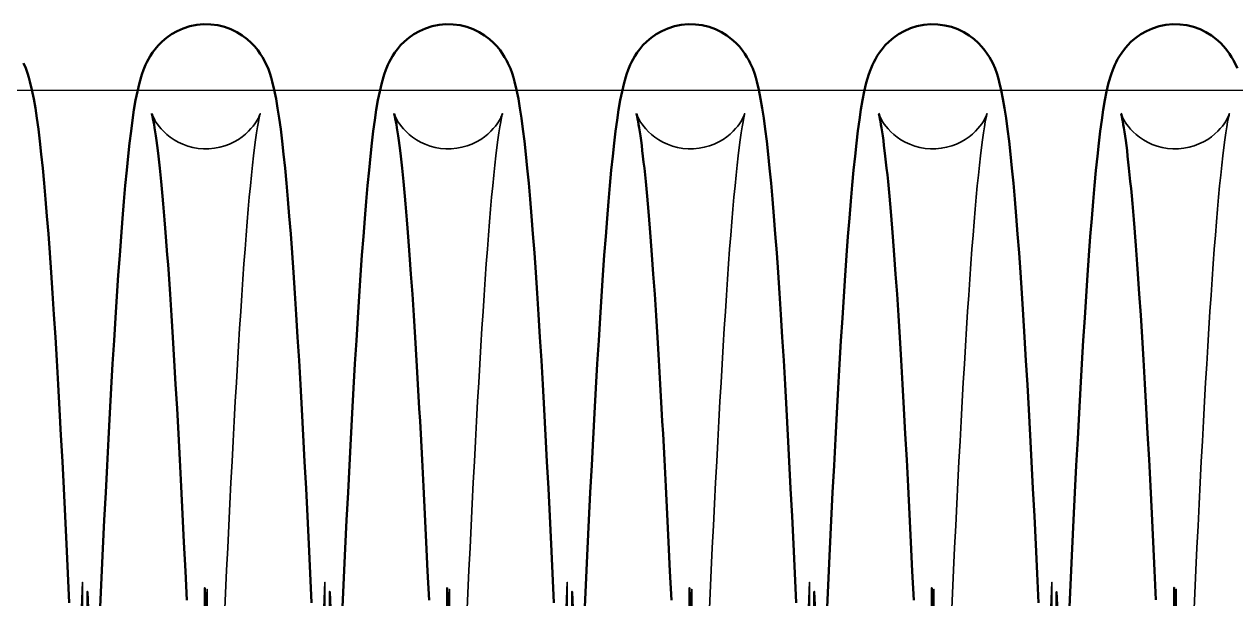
# Model space of a CAD drawing. Header units: millimetres. Extents: x 0 to 190005487, y 0 to 455456909.
# Drawn here: x 92673.16 to 92713.03, y 21524.51 to 21543.41 of the extents above; entities that cross this region are included whole.
import ezdxf

# ---------------------------------------------------------------- set-up
doc = ezdxf.new("R2010")
doc.units = ezdxf.units.MM
doc.header["$LTSCALE"] = 400
doc.header["$MEASUREMENT"] = 0
doc.layers.get('0').update_dxf_attribs({"linetype": 'CONTINUOUS'})
doc.layers.add('가려진 것(ISO)', color=7, linetype='CONTINUOUS', lineweight=35)
doc.layers.add('가시적인 것(ISO)', color=7, linetype='CONTINUOUS', lineweight=50)

# ---------------------------------------------------------------- blocks, each defined once
blk = doc.blocks.new('토션스프링 3')
at = {"layer": '가려진 것(ISO)', "flags": 128}
for points in [[(21462033.382, -50952857.63), (21462033.388, -50952857.647), (21462033.409, -50952857.704), (21462033.452, -50952857.807), (21462033.531, -50952857.966), (21462033.588, -50952858.07), (21462033.661, -50952858.191), (21462033.754, -50952858.328), (21462033.868, -50952858.48), (21462034.007, -50952858.646), (21462034.174, -50952858.822), (21462034.369, -50952859.003), (21462034.595, -50952859.182), (21462034.85, -50952859.355), (21462035.13, -50952859.514), (21462035.431, -50952859.654), (21462035.753, -50952859.77), (21462036.091, -50952859.86), (21462036.439, -50952859.921), (21462036.793, -50952859.952), (21462037.15, -50952859.949), (21462037.505, -50952859.915), (21462037.853, -50952859.851), (21462038.188, -50952859.758), (21462038.507, -50952859.638), (21462038.807, -50952859.495), (21462039.085, -50952859.334), (21462039.336, -50952859.161), (21462039.557, -50952858.981), (21462039.749, -50952858.801), (21462039.913, -50952858.625), (21462040.05, -50952858.459), (21462040.161, -50952858.309), (21462040.25, -50952858.174), (21462040.321, -50952858.056), (21462040.377, -50952857.954), (21462040.42, -50952857.869), (21462040.477, -50952857.742), (21462040.507, -50952857.667), (21462040.518, -50952857.633), (21462040.518, -50952857.635), (21462040.509, -50952857.667), (21462040.494, -50952857.726), (21462040.474, -50952857.808), (21462040.452, -50952857.911), (21462040.401, -50952858.173), (21462040.342, -50952858.505), (21462040.28, -50952858.9), (21462040.215, -50952859.352), (21462040.149, -50952859.857), (21462040.082, -50952860.413), (21462040.013, -50952861.021), (21462039.944, -50952861.678), (21462039.875, -50952862.381), (21462039.804, -50952863.131), (21462039.734, -50952863.924), (21462039.664, -50952864.759), (21462039.593, -50952865.637), (21462039.523, -50952866.559), (21462039.452, -50952867.522), (21462039.381, -50952868.527), (21462039.309, -50952869.57), (21462039.238, -50952870.652), (21462039.167, -50952871.77), (21462039.095, -50952872.923), (21462039.024, -50952874.109), (21462038.953, -50952875.328), (21462038.882, -50952876.578), (21462038.81, -50952877.861), (21462038.739, -50952879.178), (21462038.668, -50952880.526), (21462038.596, -50952881.903), (21462038.524, -50952883.309), (21462038.453, -50952884.741), (21462038.381, -50952886.197), (21462038.309, -50952887.677), (21462038.238, -50952889.177), (21462038.166, -50952890.697)], [(21462037.094, -50952925.233), (21462037.022, -50952888.925), (21462036.951, -50952890.618)], [(21462049.329, -50952857.63), (21462049.334, -50952857.647), (21462049.355, -50952857.704), (21462049.399, -50952857.807), (21462049.478, -50952857.966), (21462049.535, -50952858.07), (21462049.608, -50952858.191), (21462049.7, -50952858.328), (21462049.815, -50952858.48), (21462049.954, -50952858.646), (21462050.121, -50952858.822), (21462050.316, -50952859.003), (21462050.542, -50952859.182), (21462050.797, -50952859.355), (21462051.076, -50952859.514), (21462051.378, -50952859.654), (21462051.7, -50952859.77), (21462052.038, -50952859.86), (21462052.386, -50952859.922), (21462052.74, -50952859.952), (21462053.097, -50952859.949), (21462053.452, -50952859.915), (21462053.8, -50952859.851), (21462054.135, -50952859.758), (21462054.454, -50952859.638), (21462054.754, -50952859.495), (21462055.032, -50952859.334), (21462055.282, -50952859.161), (21462055.504, -50952858.981), (21462055.696, -50952858.801), (21462055.86, -50952858.625), (21462055.997, -50952858.459), (21462056.108, -50952858.309), (21462056.197, -50952858.174), (21462056.268, -50952858.056), (21462056.324, -50952857.954), (21462056.367, -50952857.869), (21462056.424, -50952857.742), (21462056.453, -50952857.667), (21462056.465, -50952857.633), (21462056.465, -50952857.635), (21462056.456, -50952857.667), (21462056.441, -50952857.726), (21462056.421, -50952857.808), (21462056.399, -50952857.911), (21462056.348, -50952858.173), (21462056.289, -50952858.505), (21462056.226, -50952858.901), (21462056.162, -50952859.352), (21462056.096, -50952859.857), (21462056.028, -50952860.413), (21462055.96, -50952861.021), (21462055.891, -50952861.678), (21462055.821, -50952862.381), (21462055.751, -50952863.131), (21462055.681, -50952863.924), (21462055.611, -50952864.759), (21462055.54, -50952865.637), (21462055.469, -50952866.559), (21462055.399, -50952867.522), (21462055.327, -50952868.527), (21462055.256, -50952869.571), (21462055.185, -50952870.652), (21462055.114, -50952871.77), (21462055.042, -50952872.923), (21462054.971, -50952874.109), (21462054.9, -50952875.328), (21462054.828, -50952876.578), (21462054.757, -50952877.861), (21462054.686, -50952879.178), (21462054.614, -50952880.526), (21462054.543, -50952881.903), (21462054.471, -50952883.309), (21462054.4, -50952884.741), (21462054.328, -50952886.197), (21462054.256, -50952887.677), (21462054.185, -50952889.177), (21462054.113, -50952890.697)], [(21462053.041, -50952925.233), (21462052.969, -50952888.925), (21462052.897, -50952890.618)], [(21462065.276, -50952857.63), (21462065.281, -50952857.647), (21462065.302, -50952857.704), (21462065.346, -50952857.807), (21462065.424, -50952857.966), (21462065.482, -50952858.07), (21462065.555, -50952858.191), (21462065.647, -50952858.328), (21462065.761, -50952858.48), (21462065.901, -50952858.647), (21462066.068, -50952858.823), (21462066.263, -50952859.003), (21462066.489, -50952859.182), (21462066.744, -50952859.355), (21462067.023, -50952859.514), (21462067.325, -50952859.654), (21462067.647, -50952859.77), (21462067.985, -50952859.86), (21462068.333, -50952859.922), (21462068.687, -50952859.952), (21462069.044, -50952859.949), (21462069.399, -50952859.915), (21462069.747, -50952859.851), (21462070.082, -50952859.758), (21462070.401, -50952859.638), (21462070.701, -50952859.494), (21462070.979, -50952859.334), (21462071.229, -50952859.161), (21462071.45, -50952858.981), (21462071.643, -50952858.8), (21462071.807, -50952858.625), (21462071.944, -50952858.459), (21462072.055, -50952858.309), (21462072.144, -50952858.174), (21462072.215, -50952858.056), (21462072.271, -50952857.954), (21462072.314, -50952857.869), (21462072.371, -50952857.742), (21462072.4, -50952857.667), (21462072.412, -50952857.633), (21462072.412, -50952857.635), (21462072.403, -50952857.667), (21462072.388, -50952857.726), (21462072.368, -50952857.808), (21462072.346, -50952857.911), (21462072.294, -50952858.173), (21462072.236, -50952858.505), (21462072.173, -50952858.901), (21462072.108, -50952859.352), (21462072.042, -50952859.857), (21462071.975, -50952860.414), (21462071.907, -50952861.021), (21462071.838, -50952861.678), (21462071.768, -50952862.381), (21462071.698, -50952863.131), (21462071.628, -50952863.924), (21462071.557, -50952864.759), (21462071.487, -50952865.637), (21462071.416, -50952866.559), (21462071.345, -50952867.523), (21462071.274, -50952868.527), (21462071.203, -50952869.571), (21462071.132, -50952870.652), (21462071.06, -50952871.77), (21462070.989, -50952872.923), (21462070.918, -50952874.109), (21462070.846, -50952875.328), (21462070.775, -50952876.578), (21462070.704, -50952877.861), (21462070.633, -50952879.178), (21462070.561, -50952880.526), (21462070.49, -50952881.903), (21462070.418, -50952883.309), (21462070.346, -50952884.741), (21462070.275, -50952886.198), (21462070.203, -50952887.677), (21462070.132, -50952889.177), (21462070.06, -50952890.697)], [(21462068.988, -50952925.233), (21462068.916, -50952888.925), (21462068.844, -50952890.618)], [(21462081.222, -50952857.63), (21462081.228, -50952857.647), (21462081.249, -50952857.704), (21462081.293, -50952857.807), (21462081.371, -50952857.966), (21462081.429, -50952858.07), (21462081.502, -50952858.191), (21462081.594, -50952858.328), (21462081.708, -50952858.481), (21462081.848, -50952858.647), (21462082.015, -50952858.823), (21462082.21, -50952859.003), (21462082.436, -50952859.182), (21462082.691, -50952859.355), (21462082.971, -50952859.514), (21462083.272, -50952859.654), (21462083.594, -50952859.77), (21462083.932, -50952859.86), (21462084.28, -50952859.922), (21462084.634, -50952859.952), (21462084.991, -50952859.949), (21462085.346, -50952859.915), (21462085.694, -50952859.851), (21462086.029, -50952859.758), (21462086.348, -50952859.638), (21462086.648, -50952859.494), (21462086.926, -50952859.333), (21462087.176, -50952859.16), (21462087.397, -50952858.981), (21462087.59, -50952858.8), (21462087.754, -50952858.624), (21462087.891, -50952858.459), (21462088.002, -50952858.309), (21462088.091, -50952858.174), (21462088.162, -50952858.056), (21462088.217, -50952857.954), (21462088.26, -50952857.869), (21462088.318, -50952857.742), (21462088.347, -50952857.667), (21462088.359, -50952857.633), (21462088.358, -50952857.635), (21462088.35, -50952857.667), (21462088.334, -50952857.726), (21462088.315, -50952857.808), (21462088.293, -50952857.911), (21462088.241, -50952858.173), (21462088.183, -50952858.505), (21462088.12, -50952858.901), (21462088.055, -50952859.352), (21462087.989, -50952859.857), (21462087.922, -50952860.414), (21462087.854, -50952861.021), (21462087.785, -50952861.678), (21462087.715, -50952862.381), (21462087.645, -50952863.131), (21462087.575, -50952863.924), (21462087.504, -50952864.759), (21462087.434, -50952865.637), (21462087.363, -50952866.559), (21462087.292, -50952867.523), (21462087.221, -50952868.527), (21462087.15, -50952869.571), (21462087.079, -50952870.652), (21462087.007, -50952871.77), (21462086.936, -50952872.923), (21462086.865, -50952874.109), (21462086.793, -50952875.328), (21462086.722, -50952876.578), (21462086.651, -50952877.861), (21462086.58, -50952879.178), (21462086.508, -50952880.526), (21462086.436, -50952881.904), (21462086.365, -50952883.309), (21462086.293, -50952884.741), (21462086.222, -50952886.198), (21462086.15, -50952887.677), (21462086.078, -50952889.177), (21462086.007, -50952890.697)], [(21462084.934, -50952925.233), (21462084.863, -50952888.925), (21462084.791, -50952890.618)], [(21462097.169, -50952857.63), (21462097.175, -50952857.647), (21462097.196, -50952857.704), (21462097.239, -50952857.809), (21462097.317, -50952857.972), (21462097.375, -50952858.076), (21462097.45, -50952858.196), (21462097.543, -50952858.332), (21462097.658, -50952858.484), (21462097.799, -50952858.651), (21462097.966, -50952858.828), (21462098.163, -50952859.008), (21462098.39, -50952859.187), (21462098.645, -50952859.359), (21462098.925, -50952859.518), (21462099.228, -50952859.658), (21462099.55, -50952859.773), (21462099.888, -50952859.862), (21462100.237, -50952859.923), (21462100.591, -50952859.952), (21462100.947, -50952859.949), (21462101.302, -50952859.914), (21462101.649, -50952859.849), (21462101.984, -50952859.755), (21462102.303, -50952859.634), (21462102.603, -50952859.49), (21462102.879, -50952859.329), (21462103.129, -50952859.156), (21462103.349, -50952858.976), (21462103.541, -50952858.796), (21462103.705, -50952858.62), (21462103.841, -50952858.455), (21462103.951, -50952858.305), (21462104.04, -50952858.171), (21462104.11, -50952858.053), (21462104.165, -50952857.952), (21462104.208, -50952857.867), (21462104.265, -50952857.741), (21462104.294, -50952857.666), (21462104.306, -50952857.633), (21462104.305, -50952857.635), (21462104.296, -50952857.668), (21462104.281, -50952857.727), (21462104.262, -50952857.809), (21462104.239, -50952857.912), (21462104.188, -50952858.175), (21462104.129, -50952858.507), (21462104.067, -50952858.903), (21462104.002, -50952859.355), (21462103.936, -50952859.859), (21462103.869, -50952860.416), (21462103.8, -50952861.024), (21462103.731, -50952861.681), (21462103.662, -50952862.385), (21462103.591, -50952863.134), (21462103.521, -50952863.927), (21462103.451, -50952864.763), (21462103.38, -50952865.641), (21462103.31, -50952866.563), (21462103.239, -50952867.527), (21462103.168, -50952868.531), (21462103.096, -50952869.575), (21462103.025, -50952870.656), (21462102.954, -50952871.774), (21462102.882, -50952872.927), (21462102.811, -50952874.113), (21462102.74, -50952875.332), (21462102.669, -50952876.581), (21462102.598, -50952877.865), (21462102.526, -50952879.182), (21462102.455, -50952880.53), (21462102.383, -50952881.907), (21462102.312, -50952883.313), (21462102.24, -50952884.745), (21462102.168, -50952886.201), (21462102.097, -50952887.68), (21462102.025, -50952889.18), (21462101.954, -50952890.699)], [(21462100.881, -50952925.233), (21462100.81, -50952888.925), (21462100.738, -50952890.619)], [(21462028.763, -50952890.154), (21462028.834, -50952888.469), (21462028.906, -50952924.781)], [(21462044.71, -50952890.153), (21462044.781, -50952888.469), (21462044.852, -50952924.781)], [(21462060.657, -50952890.152), (21462060.728, -50952888.468), (21462060.799, -50952924.78)], [(21462076.604, -50952890.15), (21462076.675, -50952888.461), (21462076.746, -50952924.774)], [(21462092.55, -50952890.156), (21462092.622, -50952888.47), (21462092.693, -50952924.781)]]:
    blk.add_lwpolyline(points, dxfattribs=at)
at = {"layer": '가시적인 것(ISO)', "flags": 128}
for points in [[(21462024.933, -50952854.31), (21462025.095, -50952854.656), (21462025.213, -50952854.967), (21462025.299, -50952855.255), (21462025.367, -50952855.529), (21462025.496, -50952856.08), (21462025.615, -50952856.659), (21462025.723, -50952857.275), (21462025.823, -50952857.939), (21462025.92, -50952858.66), (21462026.016, -50952859.448), (21462026.112, -50952860.302), (21462026.206, -50952861.223), (21462026.3, -50952862.209), (21462026.394, -50952863.26), (21462026.487, -50952864.373), (21462026.579, -50952865.549), (21462026.671, -50952866.786), (21462026.763, -50952868.082), (21462026.855, -50952869.438), (21462026.946, -50952870.856), (21462027.038, -50952872.334), (21462027.13, -50952873.869), (21462027.222, -50952875.459), (21462027.314, -50952877.099), (21462027.406, -50952878.787), (21462027.498, -50952880.52), (21462027.589, -50952882.295), (21462027.681, -50952884.111), (21462027.772, -50952885.971), (21462027.864, -50952887.873), (21462027.955, -50952889.813)], [(21462029.055, -50952924.93), (21462029.147, -50952889.095), (21462029.238, -50952891.255)], [(21462029.985, -50952890.11), (21462030.077, -50952888.163), (21462030.169, -50952886.253), (21462030.26, -50952884.382), (21462030.352, -50952882.555), (21462030.443, -50952880.775), (21462030.535, -50952879.039), (21462030.626, -50952877.347), (21462030.718, -50952875.701), (21462030.81, -50952874.105), (21462030.902, -50952872.56), (21462030.994, -50952871.071), (21462031.087, -50952869.639), (21462031.179, -50952868.267), (21462031.271, -50952866.959), (21462031.363, -50952865.715), (21462031.455, -50952864.533), (21462031.548, -50952863.414), (21462031.641, -50952862.357), (21462031.734, -50952861.366), (21462031.828, -50952860.439), (21462031.923, -50952859.58), (21462032.017, -50952858.789), (21462032.112, -50952858.06), (21462032.212, -50952857.385), (21462032.32, -50952856.758), (21462032.438, -50952856.17), (21462032.569, -50952855.614), (21462032.732, -50952855.055), (21462032.841, -50952854.754), (21462032.978, -50952854.425), (21462033.063, -50952854.245), (21462033.164, -50952854.053), (21462033.285, -50952853.846), (21462033.43, -50952853.625), (21462033.605, -50952853.389), (21462033.815, -50952853.144), (21462034.064, -50952852.894), (21462034.356, -50952852.647), (21462034.688, -50952852.414), (21462035.057, -50952852.204), (21462035.46, -50952852.028), (21462035.891, -50952851.891), (21462036.34, -50952851.799), (21462036.799, -50952851.758), (21462037.263, -50952851.767), (21462037.721, -50952851.826), (21462038.164, -50952851.933), (21462038.585, -50952852.086), (21462038.978, -50952852.276), (21462039.336, -50952852.494), (21462039.653, -50952852.732), (21462039.929, -50952852.981), (21462040.163, -50952853.23), (21462040.36, -50952853.472), (21462040.525, -50952853.703), (21462040.661, -50952853.92), (21462040.778, -50952854.121), (21462040.879, -50952854.311), (21462041.041, -50952854.656), (21462041.159, -50952854.968), (21462041.246, -50952855.255), (21462041.315, -50952855.53), (21462041.443, -50952856.08), (21462041.562, -50952856.658), (21462041.669, -50952857.275), (21462041.77, -50952857.939), (21462041.867, -50952858.66), (21462041.963, -50952859.447), (21462042.058, -50952860.302), (21462042.153, -50952861.223), (21462042.247, -50952862.209), (21462042.341, -50952863.26), (21462042.433, -50952864.373), (21462042.526, -50952865.549), (21462042.618, -50952866.786), (21462042.71, -50952868.082), (21462042.801, -50952869.438), (21462042.893, -50952870.856), (21462042.985, -50952872.334), (21462043.077, -50952873.869), (21462043.169, -50952875.458), (21462043.261, -50952877.098), (21462043.353, -50952878.787), (21462043.445, -50952880.52), (21462043.536, -50952882.295), (21462043.627, -50952884.111), (21462043.719, -50952885.971), (21462043.811, -50952887.873), (21462043.902, -50952889.813)], [(21462045.002, -50952924.93), (21462045.093, -50952889.095), (21462045.185, -50952891.255)], [(21462045.932, -50952890.111), (21462046.024, -50952888.164), (21462046.115, -50952886.253), (21462046.207, -50952884.382), (21462046.299, -50952882.555), (21462046.39, -50952880.774), (21462046.482, -50952879.039), (21462046.573, -50952877.347), (21462046.665, -50952875.701), (21462046.757, -50952874.105), (21462046.849, -50952872.561), (21462046.941, -50952871.071), (21462047.034, -50952869.639), (21462047.126, -50952868.267), (21462047.218, -50952866.958), (21462047.31, -50952865.715), (21462047.402, -50952864.533), (21462047.495, -50952863.413), (21462047.587, -50952862.357), (21462047.681, -50952861.365), (21462047.775, -50952860.439), (21462047.87, -50952859.579), (21462047.964, -50952858.788), (21462048.059, -50952858.059), (21462048.159, -50952857.385), (21462048.266, -50952856.758), (21462048.384, -50952856.17), (21462048.516, -50952855.614), (21462048.679, -50952855.055), (21462048.788, -50952854.754), (21462048.925, -50952854.424), (21462049.01, -50952854.245), (21462049.111, -50952854.052), (21462049.232, -50952853.846), (21462049.377, -50952853.624), (21462049.552, -50952853.389), (21462049.762, -50952853.143), (21462050.011, -50952852.894), (21462050.303, -50952852.647), (21462050.635, -50952852.413), (21462051.004, -50952852.204), (21462051.407, -50952852.028), (21462051.838, -50952851.891), (21462052.287, -50952851.799), (21462052.747, -50952851.758), (21462053.211, -50952851.767), (21462053.669, -50952851.826), (21462054.111, -50952851.934), (21462054.532, -50952852.086), (21462054.926, -50952852.276), (21462055.283, -50952852.494), (21462055.6, -50952852.733), (21462055.876, -50952852.981), (21462056.11, -50952853.23), (21462056.307, -50952853.472), (21462056.472, -50952853.704), (21462056.608, -50952853.92), (21462056.724, -50952854.122), (21462056.825, -50952854.311), (21462056.987, -50952854.657), (21462057.105, -50952854.968), (21462057.193, -50952855.256), (21462057.262, -50952855.53), (21462057.39, -50952856.08), (21462057.509, -50952856.658), (21462057.616, -50952857.275), (21462057.717, -50952857.939), (21462057.813, -50952858.66), (21462057.91, -50952859.447), (21462058.005, -50952860.302), (21462058.1, -50952861.223), (21462058.194, -50952862.209), (21462058.287, -50952863.26), (21462058.38, -50952864.373), (21462058.473, -50952865.549), (21462058.565, -50952866.786), (21462058.657, -50952868.082), (21462058.748, -50952869.438), (21462058.84, -50952870.856), (21462058.932, -50952872.334), (21462059.024, -50952873.869), (21462059.116, -50952875.458), (21462059.208, -50952877.098), (21462059.3, -50952878.786), (21462059.391, -50952880.52), (21462059.483, -50952882.295), (21462059.574, -50952884.111), (21462059.666, -50952885.97), (21462059.757, -50952887.872), (21462059.849, -50952889.813)], [(21462060.949, -50952924.93), (21462061.04, -50952889.095), (21462061.132, -50952891.255)], [(21462061.879, -50952890.111), (21462061.971, -50952888.164), (21462062.062, -50952886.253), (21462062.154, -50952884.382), (21462062.246, -50952882.554), (21462062.337, -50952880.774), (21462062.428, -50952879.038), (21462062.52, -50952877.347), (21462062.612, -50952875.701), (21462062.704, -50952874.105), (21462062.796, -50952872.561), (21462062.888, -50952871.071), (21462062.98, -50952869.639), (21462063.073, -50952868.267), (21462063.165, -50952866.958), (21462063.257, -50952865.714), (21462063.349, -50952864.532), (21462063.441, -50952863.413), (21462063.534, -50952862.357), (21462063.628, -50952861.365), (21462063.722, -50952860.438), (21462063.817, -50952859.578), (21462063.911, -50952858.786), (21462064.006, -50952858.058), (21462064.106, -50952857.384), (21462064.213, -50952856.758), (21462064.331, -50952856.171), (21462064.463, -50952855.614), (21462064.626, -50952855.055), (21462064.735, -50952854.753), (21462064.872, -50952854.424), (21462064.957, -50952854.244), (21462065.058, -50952854.052), (21462065.179, -50952853.846), (21462065.324, -50952853.624), (21462065.5, -50952853.388), (21462065.71, -50952853.143), (21462065.959, -50952852.893), (21462066.251, -50952852.646), (21462066.583, -50952852.413), (21462066.952, -50952852.204), (21462067.355, -50952852.028), (21462067.786, -50952851.891), (21462068.235, -50952851.799), (21462068.695, -50952851.758), (21462069.158, -50952851.767), (21462069.617, -50952851.827), (21462070.059, -50952851.934), (21462070.48, -50952852.086), (21462070.873, -50952852.276), (21462071.231, -50952852.495), (21462071.547, -50952852.733), (21462071.823, -50952852.982), (21462072.058, -50952853.231), (21462072.255, -50952853.473), (21462072.419, -50952853.704), (21462072.555, -50952853.921), (21462072.67, -50952854.122), (21462072.77, -50952854.311), (21462072.931, -50952854.657), (21462073.05, -50952854.969), (21462073.139, -50952855.256), (21462073.209, -50952855.531), (21462073.337, -50952856.079), (21462073.455, -50952856.658), (21462073.563, -50952857.275), (21462073.663, -50952857.939), (21462073.76, -50952858.661), (21462073.857, -50952859.447), (21462073.952, -50952860.301), (21462074.047, -50952861.222), (21462074.141, -50952862.209), (21462074.234, -50952863.259), (21462074.327, -50952864.373), (21462074.419, -50952865.549), (21462074.512, -50952866.785), (21462074.603, -50952868.082), (21462074.695, -50952869.438), (21462074.787, -50952870.856), (21462074.879, -50952872.334), (21462074.971, -50952873.869), (21462075.063, -50952875.458), (21462075.155, -50952877.098), (21462075.247, -50952878.786), (21462075.338, -50952880.52), (21462075.43, -50952882.295), (21462075.521, -50952884.111), (21462075.613, -50952885.97), (21462075.704, -50952887.872), (21462075.796, -50952889.812)], [(21462076.895, -50952924.929), (21462076.987, -50952889.095), (21462077.079, -50952891.255)], [(21462077.825, -50952890.124), (21462077.917, -50952888.181), (21462078.008, -50952886.27), (21462078.1, -50952884.397), (21462078.192, -50952882.564), (21462078.284, -50952880.776), (21462078.375, -50952879.035), (21462078.467, -50952877.345), (21462078.558, -50952875.707), (21462078.65, -50952874.116), (21462078.742, -50952872.576), (21462078.834, -50952871.088), (21462078.926, -50952869.656), (21462079.019, -50952868.281), (21462079.111, -50952866.965), (21462079.204, -50952865.712), (21462079.296, -50952864.524), (21462079.389, -50952863.402), (21462079.482, -50952862.349), (21462079.575, -50952861.361), (21462079.669, -50952860.436), (21462079.764, -50952859.575), (21462079.86, -50952858.777), (21462079.959, -50952858.041), (21462080.059, -50952857.367), (21462080.161, -50952856.751), (21462080.275, -50952856.173), (21462080.409, -50952855.614), (21462080.575, -50952855.051), (21462080.682, -50952854.751), (21462080.821, -50952854.421), (21462080.906, -50952854.241), (21462081.007, -50952854.048), (21462081.128, -50952853.841), (21462081.274, -50952853.62), (21462081.449, -50952853.385), (21462081.661, -50952853.138), (21462081.911, -50952852.888), (21462082.202, -50952852.642), (21462082.535, -50952852.41), (21462082.906, -50952852.201), (21462083.31, -50952852.024), (21462083.739, -50952851.889), (21462084.19, -50952851.799), (21462084.651, -50952851.757), (21462085.113, -50952851.767), (21462085.57, -50952851.828), (21462086.014, -50952851.937), (21462086.434, -50952852.088), (21462086.825, -50952852.279), (21462087.182, -50952852.5), (21462087.501, -50952852.74), (21462087.777, -50952852.989), (21462088.01, -50952853.237), (21462088.207, -50952853.48), (21462088.37, -50952853.71), (21462088.507, -50952853.925), (21462088.626, -50952854.127), (21462088.728, -50952854.315), (21462088.889, -50952854.66), (21462089.004, -50952854.971), (21462089.087, -50952855.259), (21462089.155, -50952855.534), (21462089.285, -50952856.086), (21462089.404, -50952856.665), (21462089.511, -50952857.281), (21462089.611, -50952857.945), (21462089.708, -50952858.667), (21462089.804, -50952859.455), (21462089.9, -50952860.31), (21462089.995, -50952861.232), (21462090.089, -50952862.218), (21462090.182, -50952863.269), (21462090.275, -50952864.383), (21462090.367, -50952865.559), (21462090.459, -50952866.795), (21462090.551, -50952868.092), (21462090.643, -50952869.448), (21462090.734, -50952870.867), (21462090.826, -50952872.346), (21462090.918, -50952873.881), (21462091.01, -50952875.47), (21462091.102, -50952877.11), (21462091.194, -50952878.798), (21462091.286, -50952880.531), (21462091.377, -50952882.307), (21462091.469, -50952884.122), (21462091.56, -50952885.983), (21462091.652, -50952887.885), (21462091.743, -50952889.826)], [(21462092.843, -50952924.94), (21462092.934, -50952889.105), (21462093.026, -50952891.264)], [(21462093.772, -50952890.11), (21462093.864, -50952888.163), (21462093.956, -50952886.253), (21462094.048, -50952884.382), (21462094.139, -50952882.556), (21462094.231, -50952880.777), (21462094.322, -50952879.04), (21462094.414, -50952877.347), (21462094.506, -50952875.701), (21462094.598, -50952874.105), (21462094.69, -50952872.56), (21462094.782, -50952871.071), (21462094.874, -50952869.639), (21462094.966, -50952868.268), (21462095.058, -50952866.96), (21462095.15, -50952865.717), (21462095.242, -50952864.535), (21462095.335, -50952863.415), (21462095.428, -50952862.358), (21462095.521, -50952861.367), (21462095.615, -50952860.441), (21462095.709, -50952859.582), (21462095.803, -50952858.792), (21462095.899, -50952858.062), (21462095.999, -50952857.386), (21462096.107, -50952856.758), (21462096.225, -50952856.17), (21462096.356, -50952855.615), (21462096.52, -50952855.056), (21462096.628, -50952854.754), (21462096.765, -50952854.425), (21462096.85, -50952854.246), (21462096.951, -50952854.053), (21462097.072, -50952853.847), (21462097.217, -50952853.626), (21462097.392, -50952853.39), (21462097.601, -50952853.145), (21462097.85, -50952852.895), (21462098.142, -50952852.648), (21462098.474, -50952852.415), (21462098.842, -50952852.205), (21462099.246, -50952852.029), (21462099.676, -50952851.892), (21462100.125, -50952851.8), (21462100.585, -50952851.758), (21462101.049, -50952851.767), (21462101.507, -50952851.826), (21462101.949, -50952851.933), (21462102.371, -50952852.085), (21462102.764, -50952852.275), (21462103.122, -50952852.493), (21462103.439, -50952852.731), (21462103.715, -50952852.98), (21462103.949, -50952853.229), (21462104.147, -50952853.471), (21462104.311, -50952853.702), (21462104.449, -50952853.918), (21462104.568, -50952854.12), (21462104.671, -50952854.309), (21462104.832, -50952854.655)], [(21462036.967, -50952891.003), (21462036.875, -50952888.839), (21462036.784, -50952924.678)], [(21462035.686, -50952889.655), (21462035.594, -50952887.728), (21462035.502, -50952885.836), (21462035.411, -50952883.984), (21462035.319, -50952882.174), (21462035.228, -50952880.41), (21462035.136, -50952878.696), (21462035.091, -50952877.859), (21462035.045, -50952877.036), (21462034.954, -50952875.426), (21462034.863, -50952873.867), (21462034.771, -50952872.362), (21462034.68, -50952870.912), (21462034.589, -50952869.523), (21462034.497, -50952868.195), (21462034.452, -50952867.556), (21462034.406, -50952866.933), (21462034.361, -50952866.328), (21462034.316, -50952865.74), (21462034.271, -50952865.17), (21462034.226, -50952864.618), (21462034.135, -50952863.563), (21462034.089, -50952863.06), (21462034.043, -50952862.575), (21462033.998, -50952862.108), (21462033.952, -50952861.66), (21462033.907, -50952861.232), (21462033.862, -50952860.823), (21462033.818, -50952860.435), (21462033.774, -50952860.069), (21462033.731, -50952859.724), (21462033.689, -50952859.402), (21462033.648, -50952859.103), (21462033.609, -50952858.828), (21462033.57, -50952858.577), (21462033.533, -50952858.352), (21462033.497, -50952858.152), (21462033.463, -50952857.978), (21462033.432, -50952857.834), (21462033.406, -50952857.724), (21462033.388, -50952857.654), (21462033.382, -50952857.63)], [(21462052.914, -50952891.003), (21462052.822, -50952888.839), (21462052.731, -50952924.678)], [(21462051.633, -50952889.655), (21462051.541, -50952887.728), (21462051.449, -50952885.836), (21462051.358, -50952883.983), (21462051.266, -50952882.173), (21462051.174, -50952880.41), (21462051.083, -50952878.696), (21462051.038, -50952877.859), (21462050.992, -50952877.036), (21462050.901, -50952875.426), (21462050.81, -50952873.867), (21462050.718, -50952872.361), (21462050.627, -50952870.912), (21462050.535, -50952869.522), (21462050.444, -50952868.195), (21462050.399, -50952867.556), (21462050.353, -50952866.933), (21462050.308, -50952866.328), (21462050.263, -50952865.74), (21462050.218, -50952865.17), (21462050.173, -50952864.618), (21462050.082, -50952863.562), (21462050.036, -50952863.06), (21462049.99, -50952862.575), (21462049.944, -50952862.108), (21462049.899, -50952861.66), (21462049.854, -50952861.232), (21462049.809, -50952860.823), (21462049.765, -50952860.435), (21462049.721, -50952860.069), (21462049.678, -50952859.724), (21462049.636, -50952859.402), (21462049.595, -50952859.103), (21462049.556, -50952858.828), (21462049.517, -50952858.578), (21462049.48, -50952858.352), (21462049.444, -50952858.152), (21462049.41, -50952857.978), (21462049.379, -50952857.834), (21462049.353, -50952857.724), (21462049.335, -50952857.654), (21462049.329, -50952857.63)], [(21462068.861, -50952891.002), (21462068.769, -50952888.839), (21462068.678, -50952924.678)], [(21462067.579, -50952889.654), (21462067.488, -50952887.727), (21462067.396, -50952885.835), (21462067.304, -50952883.982), (21462067.213, -50952882.173), (21462067.121, -50952880.409), (21462067.03, -50952878.696), (21462066.984, -50952877.859), (21462066.939, -50952877.036), (21462066.848, -50952875.426), (21462066.756, -50952873.866), (21462066.665, -50952872.361), (21462066.573, -50952870.911), (21462066.482, -50952869.521), (21462066.391, -50952868.194), (21462066.346, -50952867.555), (21462066.3, -50952866.933), (21462066.255, -50952866.327), (21462066.21, -50952865.739), (21462066.164, -50952865.17), (21462066.119, -50952864.617), (21462066.074, -50952864.082), (21462066.028, -50952863.562), (21462065.983, -50952863.059), (21462065.937, -50952862.574), (21462065.891, -50952862.108), (21462065.846, -50952861.66), (21462065.801, -50952861.232), (21462065.756, -50952860.823), (21462065.712, -50952860.436), (21462065.668, -50952860.069), (21462065.625, -50952859.725), (21462065.583, -50952859.403), (21462065.543, -50952859.104), (21462065.503, -50952858.829), (21462065.464, -50952858.578), (21462065.427, -50952858.352), (21462065.391, -50952858.152), (21462065.357, -50952857.978), (21462065.325, -50952857.833), (21462065.299, -50952857.724), (21462065.282, -50952857.654), (21462065.276, -50952857.63)], [(21462084.807, -50952891.001), (21462084.716, -50952888.838), (21462084.624, -50952924.678)], [(21462083.526, -50952889.653), (21462083.435, -50952887.726), (21462083.343, -50952885.834), (21462083.251, -50952883.981), (21462083.16, -50952882.171), (21462083.068, -50952880.408), (21462082.977, -50952878.695), (21462082.931, -50952877.859), (21462082.886, -50952877.036), (21462082.795, -50952875.425), (21462082.703, -50952873.866), (21462082.612, -50952872.36), (21462082.52, -50952870.91), (21462082.429, -50952869.52), (21462082.338, -50952868.193), (21462082.292, -50952867.554), (21462082.247, -50952866.932), (21462082.202, -50952866.327), (21462082.156, -50952865.739), (21462082.111, -50952865.169), (21462082.066, -50952864.617), (21462082.021, -50952864.081), (21462081.975, -50952863.561), (21462081.929, -50952863.059), (21462081.884, -50952862.574), (21462081.838, -50952862.107), (21462081.793, -50952861.66), (21462081.748, -50952861.231), (21462081.703, -50952860.823), (21462081.659, -50952860.436), (21462081.615, -50952860.069), (21462081.573, -50952859.725), (21462081.531, -50952859.403), (21462081.49, -50952859.104), (21462081.45, -50952858.829), (21462081.411, -50952858.578), (21462081.374, -50952858.352), (21462081.338, -50952858.152), (21462081.303, -50952857.977), (21462081.272, -50952857.833), (21462081.246, -50952857.724), (21462081.229, -50952857.654), (21462081.222, -50952857.63)], [(21462100.753, -50952890.975), (21462100.662, -50952888.82), (21462100.57, -50952924.659)], [(21462099.472, -50952889.62), (21462099.38, -50952887.691), (21462099.288, -50952885.801), (21462099.197, -50952883.952), (21462099.105, -50952882.149), (21462099.014, -50952880.394), (21462098.923, -50952878.684), (21462098.831, -50952877.019), (21462098.74, -50952875.404), (21462098.648, -50952873.841), (21462098.557, -50952872.334), (21462098.466, -50952870.885), (21462098.375, -50952869.498), (21462098.329, -50952868.829), (21462098.284, -50952868.177), (21462098.238, -50952867.541), (21462098.193, -50952866.922), (21462098.148, -50952866.318), (21462098.102, -50952865.731), (21462098.057, -50952865.159), (21462098.011, -50952864.605), (21462097.966, -50952864.067), (21462097.92, -50952863.547), (21462097.875, -50952863.046), (21462097.83, -50952862.562), (21462097.785, -50952862.098), (21462097.741, -50952861.652), (21462097.697, -50952861.227), (21462097.653, -50952860.821), (21462097.609, -50952860.436), (21462097.566, -50952860.072), (21462097.524, -50952859.729), (21462097.481, -50952859.409), (21462097.44, -50952859.11), (21462097.399, -50952858.833), (21462097.358, -50952858.578), (21462097.318, -50952858.348), (21462097.281, -50952858.145), (21462097.248, -50952857.972), (21462097.218, -50952857.831), (21462097.194, -50952857.725), (21462097.176, -50952857.655), (21462097.169, -50952857.63)]]:
    blk.add_lwpolyline(points, dxfattribs=at)
blk = doc.blocks.new('토션스프링1234')
blk.add_blockref('토션스프링 3', (188.103, -4314.906))
blk = doc.blocks.new('A$C640965EA')
at = {"color": 3}
blk.add_line((1320.65, 4480.554, 379.347), (4794.161, 4480.554, 379.347), dxfattribs=at)
at = {"xscale": 0.5000000000072761, "yscale": 0.5000000000072761, "zscale": 0.5000000000072761}
blk.add_blockref('토션스프링1234', (-10727021.339, 25483066.058, 379.347), dxfattribs=at)

msp = doc.modelspace()

# ---------------------------------------------------------------- block references
msp.add_blockref('A$C640965EA', (88587.952, 17060.682))

doc.saveas('drawing.dxf')
